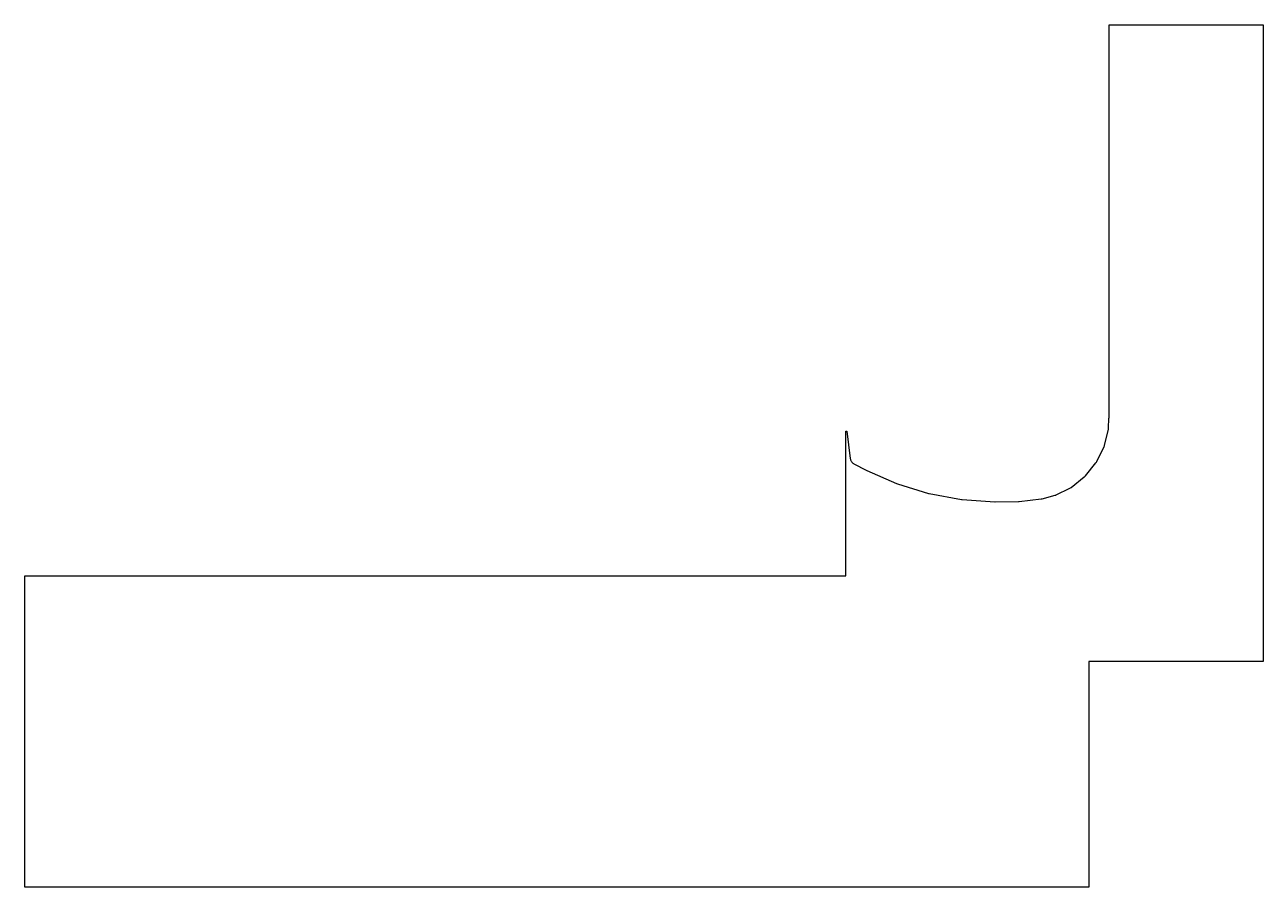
# Model space of a CAD drawing. Header units: millimetres. Extents: x 0 to 362, y 0 to 252.
import ezdxf

# ---------------------------------------------------------------- set-up
doc = ezdxf.new("R2010")
doc.units = ezdxf.units.MM

msp = doc.modelspace()

# ---------------------------------------------------------------- linework, layer by layer
msp.add_lwpolyline([(362, 252.17), (362, 66), (311, 66), (311.04, 65.93), (311.04, 65.93), (311.03, 65.93), (311.03, 65.93), (311.02, 65.92), (311.02, 65.92), (311.01, 65.92), (311.01, 65.92), (311.01, 65.92), (311, 65.92), (311, 0), (0, 0), (0, 91), (239.98, 91), (239.98, 133.31), (240.25, 133.33), (241.31, 125.32), (241.34, 125.13), (241.39, 124.95), (241.46, 124.77), (241.55, 124.6), (241.65, 124.44), (241.76, 124.29), (241.89, 124.15), (242.03, 124.03), (242.19, 123.91), (242.35, 123.82), (245.95, 121.9), (246.09, 121.83), (254.84, 118.02), (255.05, 117.94), (264.16, 115.15), (264.39, 115.1), (273.77, 113.36), (273.99, 113.33), (283.5, 112.65), (283.69, 112.64), (290.5, 112.82), (290.66, 112.83), (297.05, 113.52), (297.21, 113.55), (297.36, 113.58), (301.16, 114.61), (301.34, 114.67), (301.52, 114.75), (305.48, 116.69), (305.66, 116.79), (305.84, 116.91), (309.7, 119.95), (309.87, 120.1), (310.02, 120.26), (313.1, 124.07), (313.23, 124.26), (313.33, 124.45), (315.5, 128.86), (315.59, 129.06), (315.65, 129.27), (316.75, 133.8), (316.79, 134.01), (316.81, 134.23), (316.88, 137.17), (316.92, 137.17), (316.92, 138.87), (316.92, 138.97), (316.92, 138.97), (316.92, 181.17), (316.92, 252.17)], close=True)

doc.saveas('drawing.dxf')
